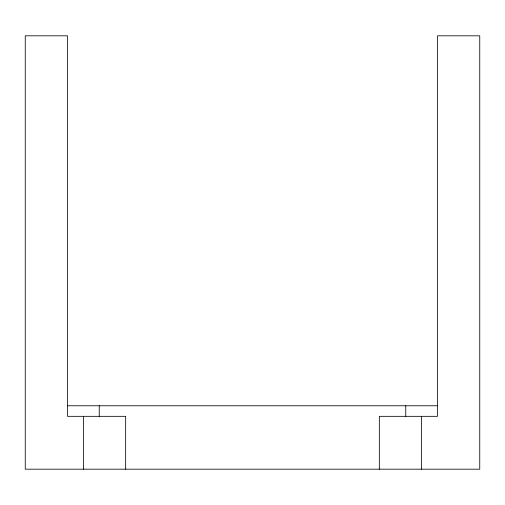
<?xml version="1.0" encoding="UTF-8"?>
<svg xmlns="http://www.w3.org/2000/svg" width="505" height="505" viewBox="0 0 505 505"><rect width="100%" height="100%" fill="white"/><g stroke="black" fill="none" stroke-linecap="round" stroke-linejoin="round"><path stroke-width="0.76" d="M67.531 405.761L437.469 405.761M421.618 416.328L421.618 469.183M405.761 405.761L405.761 416.328M379.337 469.183L379.337 416.328L437.469 416.328L437.469 35.817L479.75 35.817L479.75 469.183L25.25 469.183L25.25 35.817L67.531 35.817L67.531 416.328L125.663 416.328L125.663 469.183M99.239 405.761L99.239 416.328M83.382 416.328L83.382 469.183"/></g></svg>
